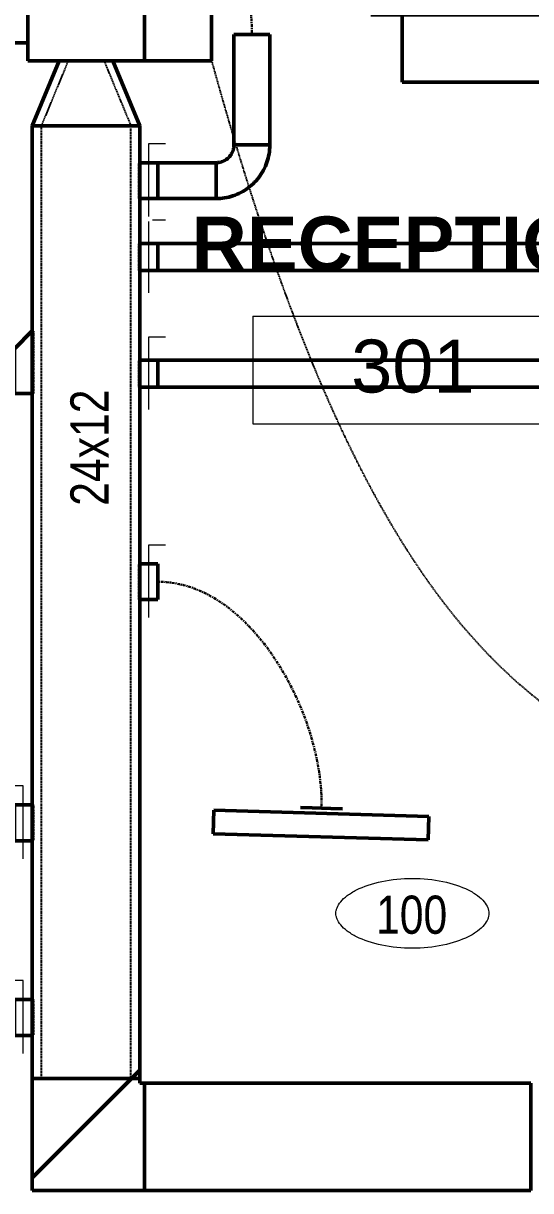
# Model space of a CAD drawing. Header units: inches. Extents: x 12453 to 15257, y -272 to 1517.
# Drawn here: x 13855.5 to 13968.7, y 232 to 492.3 of the extents above; entities that cross this region are included whole.
import ezdxf

# ---------------------------------------------------------------- set-up
doc = ezdxf.new("R2010")
doc.units = ezdxf.units.IN
doc.header["$MEASUREMENT"] = 0
for name, pattern in [('_ Hidden  _below_ behind_ beyond_', [0.09375, 0.0625, -0.03125]), ('Center', [1.2499999999999996, 0.2499999999999999, -0.1874999999999999, 0.625, -0.1874999999999999]), ('Dash', [0.25, 0.125, -0.125]), ('Hidden 1_16_', [0.09374999999999999, 0.06249999999999999, -0.03124999999999999]), ('Hidden 1_32_', [0.0625, 0.03125, -0.03125])]:
    doc.linetypes.add(name, pattern=pattern)
for name, color, linetype, lineweight in [('A-AREA-IDEN', 2, 'Continuous', 20), ('A-DETL', 90, 'Continuous', 9), ('A-DETL-DEMO', 6, 'Continuous', 18), ('M-EQPM', 50, 'Continuous', 18), ('M-EQPM-HDLN', 50, 'Continuous', 18), ('M-HVAC-CDFF', 50, 'Continuous', 50), ('M-HVAC-CDFF-IDEN', 2, 'Continuous', 20), ('M-HVAC-DUCT', 70, 'Continuous', 18), ('M-HVAC-DUCT-CNTR', 70, 'Continuous', 18), ('M-HVAC-DUCT-IDEN', 70, 'Continuous', 20)]:
    doc.layers.add(name, color=color, linetype=linetype, lineweight=lineweight)
doc.styles.add('Arial', font='arial.ttf', dxfattribs={"height": 11.80239520958082})
doc.styles.add('Arial_B', font='arialbd.ttf', dxfattribs={"height": 12.17707442258339})
doc.styles.add('Swis721 BT', font='swiss.ttf', dxfattribs={"width": 0.8, "height": 8.514637904468403})

# ---------------------------------------------------------------- blocks, each defined once
blk = doc.blocks.new('Nailor D35SST 5-12 - Nailor D35SST 5-12-3221201-3RD FLOOR PLAN - NEW')
at = {"layer": 'M-EQPM', "lineweight": 50}
for p, q in [((-27.99999999999975, -13.50000000000023), (-27.99999999999975, 20.49999999999978)), ((-12.99999999999975, 20.49999999999978), (-27.99999999999975, 20.49999999999978)), ((-12.99999999999975, 20.49999999999978), (-12.99999999999975, -13.50000000000023)), ((13.00000000000025, 20.49999999999966), (-12.99999999999975, 20.49999999999966)), ((-12.99999999999975, 20.49999999999966), (-12.99999999999975, -20.50000000000033)), ((13.00000000000025, -20.50000000000033), (13.00000000000025, 20.49999999999966)), ((19.00000000000031, 16.49999999999967), (13.00000000000031, 16.49999999999967)), ((19.00000000000031, -1.50000000000033), (19.00000000000031, 16.49999999999967)), ((13.00000000000031, -1.50000000000033), (19.00000000000031, -1.50000000000033)), ((19.00000000000028, -1.500000000000333), (13.00000000000028, -1.500000000000333)), ((19.00000000000028, -19.50000000000033), (19.00000000000028, -1.500000000000333)), ((-27.99999999999975, -13.50000000000023), (-12.99999999999975, -13.50000000000023)), ((-12.99999999999975, -20.50000000000033), (13.00000000000025, -20.50000000000033)), ((-6.00000000001637, -20.50000000000079), (-6.00000000001637, -24.50000000000091)), ((5.999999999984992, -24.50000000000056), (5.999999999984992, -20.50000000000045)), ((13.00000000000028, -19.50000000000033), (19.00000000000028, -19.50000000000033)), ((6.000000000000245, -24.50000000000033), (-5.999999999999753, -24.50000000000033))]:
    blk.add_line(p, q, dxfattribs=at)
at = {"layer": 'M-EQPM-HDLN', "linetype": 'Dash', "lineweight": 9}
for p, q in [((19.00000000000031, 16.49999999999967), (55.00000000000028, 16.49999999999967)), ((55.00000000000028, 16.49999999999967), (55.00000000000028, -19.50000000000033)), ((55.00000000000028, -19.50000000000033), (19.00000000000028, -19.50000000000033))]:
    blk.add_line(p, q, dxfattribs=at)
blk = doc.blocks.new('Rectangular Transition - Angle - 45 Degree-2782416-3RD FLOOR PLAN - NEW')
at = {"layer": 'M-HVAC-DUCT', "lineweight": 50}
for p, q in [((2.979831821830342e-13, 5.999999999999702), (14.48528137423889, 11.99999999999997)), ((14.48528137423889, 11.99999999999997), (14.48528137423889, -12.00000000000004)), ((14.48528137423889, -12.00000000000004), (2.98427949019242e-13, -6.000000000000298))]:
    blk.add_line(p, q, dxfattribs=at)
blk = doc.blocks.new('Rectangular Elbow - Mitered - Standard-2782460-3RD FLOOR PLAN - NEW')
at = {"layer": 'M-HVAC-DUCT', "lineweight": 50}
for p, q in [((-12.99999999999975, -12.00000000000033), (-12.99999999999975, 11.99999999999967)), ((-12.99999999999975, 11.99999999999967), (-12.00000000000033, 11.99999999999967)), ((11.99999999999967, 12.99999999999967), (-12.00000000000033, 12.99999999999967)), ((-12.00000000000033, 12.99999999999967), (-12.00000000000033, 11.99999999999967)), ((11.99999999999967, -12.00000000000033), (11.99999999999967, 12.99999999999967)), ((11.99999999999967, -12.00000000000033), (-12.99999999999975, -12.00000000000033))]:
    blk.add_line(p, q, dxfattribs=at)
blk = doc.blocks.new('Plenum Slot Supply _TBD_ - 8_ RD INLET - TBDI _48_ Plenum_-2995596-3RD FLOOR PLAN - NEW')
at = {"layer": 'M-HVAC-CDFF'}
for p, q in [((24.00000000000034, 2.625000000006843), (-23.99999999999965, 2.625000000006843)), ((-23.99999999999965, 2.625000000006843), (-23.99999999999965, -2.624999999993161)), ((24.00000000000034, -2.624999999993161), (24.00000000000034, 2.625000000006843)), ((-23.99999999999965, -2.624999999993161), (24.00000000000034, -2.624999999993161)), ((-4.687499999999659, -3.750000000000286), (-2.062499999999699, -3.75000000000025)), ((-2.062499999999653, -3.75000000000025), (2.062500000000353, -3.75000000000025)), ((2.062500000000319, -3.75000000000025), (4.687500000000342, -3.750000000000286))]:
    blk.add_line(p, q, dxfattribs=at)
blk = doc.blocks.new('Round Elbow - 1 D-2781238-3RD FLOOR PLAN - NEW')
at = {"layer": 'M-HVAC-DUCT', "lineweight": 50}
for p, q in [((-3.999999999999722, 7.999999999999662), (2.350308128410866e-13, 7.999999999999654)), ((2.38583526519887e-13, 7.999999999999654), (4.000000000000264, 7.999999999999648)), ((-7.999999999999737, -3.332660672375675e-13), (-7.999999999999739, 3.999999999999649)), ((-7.999999999999736, -4.000000000000337), (-7.999999999999737, -3.36818780916368e-13))]:
    blk.add_line(p, q, dxfattribs=at)
at = {"layer": 'M-HVAC-DUCT', "lineweight": 50, "flags": 128}
for points in [[(-3.999999999998408, 7.999999999985902), (-4.003199573354492, 7.840042663240182), (-4.012793174787929, 7.680341224108814), (-4.028765456582959, 7.521151170831216), (-4.051090866495826, 7.362727173528582), (-4.079733688633438, 7.205322676805735), (-4.114648100590215, 7.049189494277925), (-4.155778246755289, 6.89457740572925), (-4.203058327668656, 6.741733757522069), (-4.256412705286606, 6.590903066886312), (-4.31575602398692, 6.442326630751722), (-4.380993347118419, 6.296242139721925), (-4.452020308881173, 6.152883297820607), (-4.528723281287738, 6.012479448611429), (-4.610979555944652, 5.87525520830286), (-4.698657540359533, 5.741430106405459), (-4.791616968461198, 5.611218234536408), (-4.889709124994623, 5.4848279039129), (-4.992777083434702, 5.362461312100549), (-5.100655957034745, 5.244314219544775), (-5.213173162609677, 5.130575636388584), (-5.330148696633045, 5.021427520103315), (-5.451395423203961, 4.917044484390771), (-5.576719373424566, 4.817593519841011), (-5.705920055708474, 4.723233726782381), (-5.838790776525854, 4.634116060754876), (-5.975118971067217, 4.550383091013372), (-6.114686543303434, 4.47216877244682), (-6.25727021489149, 4.399598231280378), (-6.402641882373302, 4.332787564898807), (-6.550568982091533, 4.271843656117198), (-6.700814862243134, 4.21686400218823), (-6.853139161470664, 4.167936558829751), (-7.007298193388919, 4.125139599512749), (-7.163045336432616, 4.088541590245767), (-7.320131428397416, 4.058201080033085), (-7.478305165045867, 4.034166607219503), (-7.637313502141182, 4.016476621836317), (-7.796902060264073, 4.005159424083558), (-7.9568155317653, 4.00023311906716), (-7.999999999998351, 3.999999999986812)], [(-7.999999999998351, -4.000000000012732), (-7.520127989758804, -3.990401279944308), (-7.041023672368282, -3.961620475644849), (-6.563453512531225, -3.913703630259078), (-6.088181520627244, -3.846727400520649), (-5.615968030457508, -3.760798934108152), (-5.147568482872713, -3.656055698239015), (-4.683732217228907, -3.532665259742771), (-4.225201272604976, -3.390825017002498), (-3.772709200697193, -3.23076188414916), (-3.326979892294616, -3.052731928047705), (-2.88872641920625, -2.857019958652017), (-2.458649893500592, -2.643939073364435), (-2.037438345873397, -2.413830156146104), (-1.625765624947689, -2.167061332173489), (-1.224290319257875, -1.904027378929186), (-0.8336547036495289, -1.625149094624703), (-0.4544837117767883, -1.330872625024767), (-0.08738393634058637, -1.021668749704531), (0.2670573413282681, -0.6980321289047423), (0.6082730907959898, -0.3604805121799472), (0.9357174396519666, -0.009553910108479611), (1.248866546789259, 0.3541862696042699), (1.547219440438027, 0.7301581202650594), (1.830298819613574, 1.117760167116103), (2.09765181769643, 1.516372329569094), (2.348850726921625, 1.925356913193354), (2.58349368262094, 2.344059629901494), (2.801205306119754, 2.771810644665492), (3.001637305262931, 3.207925647111096), (3.184469031608443, 3.651706946266131), (3.349407993396027, 4.102444586720593), (3.49619032347249, 4.559417484403183), (3.624581201420937, 5.021894580158459), (3.734375229225463, 5.489136009289722), (3.825396759863167, 5.96039428518361), (3.897500178301868, 6.434915495128279), (3.9505701344533, 6.911940506413884), (3.984521727708681, 7.390706180783581), (3.999300642761284, 7.870446595288285), (4.000000000001648, 7.999999999985902)]]:
    blk.add_lwpolyline(points, dxfattribs=at)
blk = doc.blocks.new('Round Takeoff - Standard w_ VD-V214-3RD FLOOR PLAN - NEW')
at = {"layer": 'A-DETL-DEMO', "linetype": 'Hidden 1_16_', "lineweight": 30}
for p, q in [((-0.2400000000038744, 4.000000000010004), (-3.41060513164848e-12, 4.000000000010004)), ((-0.2399999999998057, 4.000000000000414), (-0.2399999999997924, 3.325186224399847e-13)), ((-0.2399999999998057, 3.299486289839078e-13), (-0.2399999999997924, -3.999999999999702)), ((-4.092726157978176e-12, -3.99999999998954), (-0.2400000000038744, -3.99999999998954))]:
    blk.add_line(p, q, dxfattribs=at)
at = {"layer": 'M-HVAC-DUCT'}
for p, q in [((2.003420426543702, 8.25000000000033), (5.753420426543704, 8.250000000000343)), ((2.003420426543728, -7.999999999999659), (2.003420426543702, 8.250000000000332))]:
    blk.add_line(p, q, dxfattribs=at)
at = {"layer": 'M-HVAC-DUCT', "lineweight": 50}
for p, q in [((-2.728484105318784e-12, 4.000000000010686), (3.999999999995679, 4.000000000010686)), ((4.000000000000305, 2.9890503392581e-13), (4.000000000000294, 4.000000000000406)), ((4.000000000000305, -3.999999999999709), (4.000000000000294, 2.963350404697327e-13)), ((3.999999999996362, -3.99999999998954), (-4.092726157978176e-12, -3.99999999998954))]:
    blk.add_line(p, q, dxfattribs=at)
blk = doc.blocks.new('Round Takeoff - Standard w_ VD-V221-3RD FLOOR PLAN - NEW')
at = {"layer": 'A-DETL-DEMO', "linetype": 'Hidden 1_16_', "lineweight": 30}
for p, q in [((-0.2399999999997817, 4.000000000012732), (3.41060513164848e-13, 4.000000000012732)), ((-0.2399999999996937, 3.999999999999702), (-0.2399999999997071, -3.040999157929865e-13)), ((-0.2399999999996937, -3.066699092490638e-13), (-0.2399999999997071, -4.000000000000414)), ((3.41060513164848e-13, -3.999999999988176), (-0.2399999999997817, -3.999999999988176))]:
    blk.add_line(p, q, dxfattribs=at)
at = {"layer": 'M-HVAC-DUCT'}
for p, q in [((2.003420426543728, 7.999999999999659), (2.003420426543702, -8.250000000000332)), ((2.003420426543702, -8.25000000000033), (5.753420426543704, -8.250000000000343))]:
    blk.add_line(p, q, dxfattribs=at)
at = {"layer": 'M-HVAC-DUCT', "lineweight": 50}
for p, q in [((3.41060513164848e-13, 4.000000000012732), (4.000000000000454, 4.000000000012732)), ((4.000000000000283, -3.221837536606543e-13), (4.000000000000294, 3.999999999999709)), ((4.000000000000283, -4.000000000000406), (4.000000000000294, -3.247537471167313e-13)), ((4.000000000000454, -3.999999999988176), (3.41060513164848e-13, -3.999999999988176))]:
    blk.add_line(p, q, dxfattribs=at)
blk = doc.blocks.new('Round Takeoff - Standard w_ VD-V224-3RD FLOOR PLAN - NEW')
at = {"layer": 'A-DETL-DEMO', "linetype": 'Hidden 1_16_', "lineweight": 30}
for p, q in [((-0.2399999999861393, 2.999999999999658), (1.227817847393453e-11, 2.999999999999658)), ((-0.239999999999697, 2.999999999999691), (-0.2399999999997071, -3.557670354951694e-13)), ((-0.239999999999697, -4.372933692849395e-13), (-0.2399999999997071, -3.000000000000413)), ((1.227817847393453e-11, -3.000000000000682), (-0.2399999999861393, -3.000000000000682))]:
    blk.add_line(p, q, dxfattribs=at)
at = {"layer": 'M-HVAC-DUCT'}
for p, q in [((2.003420426543728, 7.999999999999659), (2.003420426543702, -8.250000000000332)), ((2.003420426543702, -8.25000000000033), (5.753420426543704, -8.250000000000343))]:
    blk.add_line(p, q, dxfattribs=at)
at = {"layer": 'M-HVAC-DUCT', "lineweight": 50}
for p, q in [((1.227817847393453e-11, 2.999999999999658), (4.000000000012732, 2.999999999999658)), ((4.000000000000286, -3.673886950651068e-13), (4.000000000000294, 2.999999999999699)), ((4.000000000000286, -3.000000000000405), (4.000000000000294, -4.489150288548767e-13)), ((4.000000000012732, -3.000000000000682), (1.227817847393453e-11, -3.000000000000682))]:
    blk.add_line(p, q, dxfattribs=at)
blk = doc.blocks.new('Nailor D35SST 3-10 - Nailor D35SST 3-10-3185913-3RD FLOOR PLAN - NEW')
at = {"layer": 'A-DETL-DEMO', "linetype": 'Hidden 1_16_', "lineweight": 30}
for p, q in [((51.00000000000023, 2.625000000000836), (51.00000000000023, 18.37500000000043)), ((51.00000000000023, -15.3749999999998), (51.00000000000023, 0.3750000000010764))]:
    blk.add_line(p, q, dxfattribs=at)
at = {"layer": 'M-EQPM', "lineweight": 50}
for p, q in [((-4.999999999999203, 24.49999999998726), (-4.999999999999203, 20.49999999998681)), ((-4.999999999999753, 24.50000000000033), (5.000000000000246, 24.50000000000033)), ((5.000000000000568, 20.49999999998681), (5.000000000000568, 24.49999999998726)), ((9.000000000000245, 20.50000000000033), (-8.999999999999753, 20.50000000000033)), ((-8.999999999999753, 20.50000000000033), (-8.999999999999753, -20.49999999999967)), ((9.000000000000245, -20.49999999999967), (9.000000000000245, 20.50000000000033)), ((15.00000000000025, 19.50000000000032), (9.000000000000243, 19.50000000000032)), ((15.00000000000025, 1.50000000000032), (15.00000000000025, 19.50000000000032)), ((-23.99999999999975, -20.49999999999977), (-23.99999999999975, 13.50000000000025)), ((-8.999999999999753, 13.50000000000025), (-23.99999999999975, 13.50000000000025)), ((-8.999999999999753, 13.50000000000025), (-8.999999999999753, -20.49999999999977)), ((15.00000000000028, 1.50000000000032), (9.000000000000274, 1.50000000000032)), ((9.000000000000243, 1.50000000000032), (15.00000000000025, 1.50000000000032)), ((15.00000000000028, -16.49999999999968), (15.00000000000028, 1.50000000000032)), ((9.000000000000274, -16.49999999999968), (15.00000000000028, -16.49999999999968)), ((-23.99999999999975, -20.49999999999977), (-8.999999999999753, -20.49999999999977)), ((-8.999999999999753, -20.49999999999967), (9.000000000000245, -20.49999999999967))]:
    blk.add_line(p, q, dxfattribs=at)
at = {"layer": 'M-EQPM-HDLN', "linetype": 'Dash', "lineweight": 9}
for p, q in [((48.54875386616201, 19.50000000000032), (15.00000000000024, 19.50000000000032)), ((15.00000000000028, -16.49999999999968), (48.54875386616169, -16.49999999999968))]:
    blk.add_line(p, q, dxfattribs=at)
blk = doc.blocks.new('Round Takeoff - Standard w_ VD-V196-3RD FLOOR PLAN - NEW')
at = {"layer": 'A-DETL-DEMO', "linetype": 'Hidden 1_16_', "lineweight": 30}
for p, q in [((-0.2399999999875035, 2.999999999999317), (1.227817847393453e-11, 2.999999999999317)), ((-0.239999999999697, 2.999999999999691), (-0.2399999999997071, -3.557670354951694e-13)), ((-0.239999999999697, -4.372933692849395e-13), (-0.2399999999997071, -3.000000000000413)), ((1.227817847393453e-11, -3.000000000001023), (-0.2399999999875035, -3.000000000001023))]:
    blk.add_line(p, q, dxfattribs=at)
at = {"layer": 'M-HVAC-DUCT'}
for p, q in [((2.003420426543728, 7.999999999999659), (2.003420426543703, -7.889737047044384)), ((2.819467448576313, -8.250000000000334), (5.753420426543704, -8.250000000000343))]:
    blk.add_line(p, q, dxfattribs=at)
at = {"layer": 'M-HVAC-DUCT', "lineweight": 50}
for p, q in [((1.227817847393453e-11, 2.999999999999317), (4.000000000012732, 2.999999999999317)), ((4.000000000000286, -3.673886950651068e-13), (4.000000000000294, 2.999999999999699)), ((4.000000000000286, -3.000000000000405), (4.000000000000294, -4.489150288548767e-13)), ((4.000000000012732, -3.000000000001023), (1.227817847393453e-11, -3.000000000001023))]:
    blk.add_line(p, q, dxfattribs=at)
blk = doc.blocks.new('Rectangular Tap - Beveled - Standard-3188538-3RD FLOOR PLAN - NEW')
at = {"layer": 'A-DETL-DEMO', "linetype": 'Hidden 1_16_', "lineweight": 30}
for p, q in [((-0.2399999999997391, -4.999999999999718), (-0.2399999999997838, 9.00000000000029)), ((-0.239999999999755, 9.00000000000029), (2.451372438372345e-13, 9.00000000000029)), ((-0.001953125002951194, -4.999999999999718), (-0.239999999999755, -4.999999999999718))]:
    blk.add_line(p, q, dxfattribs=at)
at = {"layer": 'M-HVAC-DUCT', "lineweight": 50}
for p, q in [((4.000000000000206, 5.00000000000028), (6.994405055138485e-13, 9.00000000000029)), ((4.000000000000205, -4.999999999999718), (4.000000000000205, 5.00000000000028)), ((4.000000000000205, -4.999999999999718), (-2.801758824944045e-12, -4.999999999999718))]:
    blk.add_line(p, q, dxfattribs=at)
blk = doc.blocks.new('Diffuser Tag - Diffuser Tag _GPI_ - Airflow Only-1174567-3RD FLOOR PLAN - NEW')
at = {"layer": 'M-HVAC-CDFF-IDEN'}
for points, knots in [([(-0.2733821722393264, 8.234832660405194e-16), (-0.2733821722393264, 0.002120544972881543), (-0.2729835601545574, 0.00647847487141492), (-0.2703405630587479, 0.01531469710434119), (-0.2634260964460383, 0.02693955562540351), (-0.248144382122115, 0.04138758304565707), (-0.219066139123674, 0.05918199625253466), (-0.1685048339180955, 0.07621826088950157), (-0.09564779723932655, 0.0834729008052498), (-0.02279076056055762, 0.07621826088950127), (0.02777054464502081, 0.05918199625253412), (0.05684878764346215, 0.04138758304565641), (0.07213050196738555, 0.02693955562540276), (0.07904496858009517, 0.01531469710434035), (0.0816879656759046, 0.006478474871414024), (0.08208657776067356, 0.00212054497288066), (0.0820865777606736, -5.985621849243556e-17)], [-2.186510674934082e-15, -2.186510674934082e-15, -2.186510674934082e-15, -2.186510674934082e-15, 0.09817477042467884, 0.1963495408493599, 0.3926990816987219, 0.589048622548084, 0.7853981633974461, 1.17809724509617, 1.570796326794894, 1.963495408493618, 2.356194490192343, 2.552544031041704, 2.748893571891067, 2.945243112740429, 3.04341788316511, 3.141592653589791, 3.141592653589791, 3.141592653589791, 3.141592653589791]), ([(0.0820865777606736, -3.244976466198412e-18), (0.0820865777606736, -0.002120544972880719), (0.08168796567590463, -0.0064784748714141), (0.07904496858009527, -0.01531469710434032), (0.07213050196738575, -0.02693955562540273), (0.05684878764346234, -0.04138758304565628), (0.02777054464502117, -0.05918199625253387), (-0.02279076056055731, -0.07621826088950084), (-0.09564779723932616, -0.08347290080524901), (-0.1685048339180951, -0.07621826088950065), (-0.2190661391236737, -0.0591819962525334), (-0.248144382122115, -0.04138758304565567), (-0.2634260964460383, -0.02693955562540207), (-0.270340563058748, -0.01531469710433957), (-0.2729835601545574, -0.006478474871413342), (-0.2733821722393264, -0.002120544972879948), (-0.2733821722393264, 7.731000999696823e-16)], [3.14159265358979, 3.14159265358979, 3.14159265358979, 3.14159265358979, 3.239767424014471, 3.337942194439152, 3.534291735288514, 3.730641276137876, 3.926990816987239, 4.319689898685963, 4.712388980384687, 5.105088062083411, 5.497787143782135, 5.694136684631498, 5.89048622548086, 6.086835766330221, 6.185010536754902, 6.283185307179584, 6.283185307179584, 6.283185307179584, 6.283185307179584])]:
    blk.add_open_spline(points, degree=3, knots=knots, dxfattribs=at)
blk = doc.blocks.new('Room Tag - Room Tag-84095-3RD FLOOR PLAN - NEW')
at = {"layer": 'A-AREA-IDEN'}
for p, q in [((-0.3749999999999999, -0.06249999999999998), (-0.3749999999999999, -0.3124999999999999)), ((-0.3749999999999999, -0.06249999999999998), (0.3749999999999999, -0.06249999999999998)), ((0.3749999999999999, -0.06249999999999998), (0.3749999999999999, -0.3124999999999999)), ((-0.3749999999999999, -0.3124999999999999), (0.3749999999999999, -0.3124999999999999))]:
    blk.add_line(p, q, dxfattribs=at)

msp = doc.modelspace()

# ---------------------------------------------------------------- linework, layer by layer
at = {"layer": 'A-DETL', "lineweight": 50}
msp.add_line((13857.51082441526, 234.8669101117746), (13881.51082441526, 258.8669101117745), dxfattribs=at)
at = {"layer": 'A-DETL', "linetype": '_ Hidden  _below_ behind_ beyond_', "lineweight": 25}
msp.add_open_spline([(13897.51082441526, 483.9192682174777), (13931.18464812475, 361.8460461160315), (13990.68124772956, 320.6960498528812), (14064.38435695493, 304.1280539594989), (14106.65801480653, 281.0134936426117)], degree=3, knots=[0, 0, 0, 0, 9.46166947045821, 16.21934348139409, 16.21934348139409, 16.21934348139409, 16.21934348139409], dxfattribs=at)
at = {"layer": 'M-HVAC-DUCT', "lineweight": 50}
for p, q in [((13902.51082441527, 489.8063649916647), (13902.51082441527, 465.2191546350757)), ((13902.51082441526, 489.8063649916642), (13910.51082441526, 489.8063649916642)), ((13910.51082441527, 465.2191546350757), (13910.51082441527, 489.8063649916647)), ((13857.51082441526, 469.4339868432396), (13881.51082441526, 469.4339868432396)), ((13857.51082441526, 257.0302374254863), (13857.51082441526, 469.4339868432396)), ((13881.51082441526, 257.0302374254863), (13881.51082441526, 469.4339868432396)), ((13910.51082441526, 465.2191546350753), (13902.51082441526, 465.2191546350753)), ((13898.51082441527, 461.2191546350769), (13885.51082441527, 461.2191546350769)), ((13885.51082441526, 453.2191546350764), (13885.51082441526, 461.2191546350764)), ((13898.51082441526, 461.2191546350764), (13898.51082441526, 453.2191546350764)), ((13885.51082441527, 453.219154635077), (13898.51082441527, 453.219154635077)), ((14064.5012980583, 443.2044175880321), (13885.51082441527, 443.2044175880321)), ((13885.51082441526, 437.2044175880318), (13885.51082441526, 443.2044175880318)), ((13885.51082441527, 437.2044175880321), (14064.5012980583, 437.2044175880321)), ((14039.34985024838, 417.1631607561738), (13885.51082441527, 417.1631607561738)), ((13885.51082441526, 411.1631607561735), (13885.51082441526, 417.1631607561735)), ((13885.51082441527, 411.1631607561738), (14039.34985024838, 411.1631607561738)), ((13881.51082441526, 257.0302374254863), (13857.51082441526, 257.0302374254863)), ((13882.51082441526, 232.0302374254869), (13882.51082441526, 256.0302374254869)), ((13968.70388303331, 256.0302374254869), (13882.51082441526, 256.0302374254869)), ((13968.70388303331, 256.0302374254869), (13968.70388303331, 232.0302374254869)), ((13968.70388303331, 232.0302374254869), (13882.51082441526, 232.0302374254869))]:
    msp.add_line(p, q, dxfattribs=at)
at = {"layer": 'M-HVAC-DUCT', "linetype": 'Hidden 1_32_', "lineweight": 25}
for p, q in [((13865.51082441526, 483.9192682174781), (13859.51082441526, 469.4339868432396)), ((13873.51082441526, 483.9192682174781), (13879.51082441526, 469.4339868432396)), ((13859.51082441526, 469.4339868432396), (13859.51082441526, 257.0302374254863)), ((13879.51082441526, 257.0302374254863), (13879.51082441526, 469.4339868432396))]:
    msp.add_line(p, q, dxfattribs=at)
at = {"layer": 'M-HVAC-DUCT-CNTR', "linetype": 'Center', "lineweight": 30}
for points in [[(13906.51082441526, 489.8063649916642), (13906.51082441526, 492.6097569837132), (13906.25751070447, 495.7921372231808), (13905.83021360437, 499.1660817633452)], [(13922.03544191724, 317.2968926351096), (13922.63371805421, 338.1187653360802), (13906.34129049529, 367.8031018606814), (13885.51082441526, 367.8031018606813)]]:
    msp.add_open_spline(points, degree=3, dxfattribs=at)

# ---------------------------------------------------------------- block references
at = {"layer": 'A-AREA-IDEN', "xscale": 95.99999999999994, "yscale": 95.99999999999994, "zscale": 95.99999999999994}
msp.add_blockref('Room Tag - Room Tag-84095-3RD FLOOR PLAN - NEW', (13942.68645963618, 432.97012791069), dxfattribs=at)
at = {"layer": 'M-EQPM', "linetype": 'Hidden 1_16_', "lineweight": 30, "rotation": 89.9999999999999}
msp.add_blockref('Nailor D35SST 3-10 - Nailor D35SST 3-10-3185913-3RD FLOOR PLAN - NEW', (13953.5522031973, 503.180438520196), dxfattribs=at)
at = {"layer": 'M-EQPM', "lineweight": 50, "rotation": 180}
msp.add_blockref('Nailor D35SST 5-12 - Nailor D35SST 5-12-3221201-3RD FLOOR PLAN - NEW', (13869.51082441526, 504.4192682174775), dxfattribs=at)
at = {"layer": 'M-HVAC-CDFF', "extrusion": (0, 0, -1), "rotation": 181.6458302970434}
msp.add_blockref('Plenum Slot Supply _TBD_ - 8_ RD INLET - TBDI _48_ Plenum_-2995596-3RD FLOOR PLAN - NEW', (-13921.92773738941, 313.5484396562546), dxfattribs=at)
at = {"layer": 'M-HVAC-CDFF-IDEN', "xscale": 95.99999999999994, "yscale": 95.99999999999994, "zscale": 95.99999999999994}
msp.add_blockref('Diffuser Tag - Diffuser Tag _GPI_ - Airflow Only-1174567-3RD FLOOR PLAN - NEW', (13951.50079538296, 293.8585106844064), dxfattribs=at)
at = {"layer": 'M-HVAC-DUCT', "lineweight": 50, "rotation": 270}
for name, p in [('Rectangular Transition - Angle - 45 Degree-2782416-3RD FLOOR PLAN - NEW', (13869.51082441526, 483.9192682174786)), ('Rectangular Elbow - Mitered - Standard-2782460-3RD FLOOR PLAN - NEW', (13869.51082441526, 244.0302374254868))]:
    msp.add_blockref(name, p, dxfattribs=at)
at = {"layer": 'M-HVAC-DUCT', "linetype": 'Hidden 1_16_', "lineweight": 30, "extrusion": (0, 0, -1), "rotation": 180}
for name, p in [('Round Takeoff - Standard w_ VD-V221-3RD FLOOR PLAN - NEW', (-13881.51082441526, 457.2191546350753)), ('Round Takeoff - Standard w_ VD-V196-3RD FLOOR PLAN - NEW', (-13881.51082441526, 440.2044175880311)), ('Round Takeoff - Standard w_ VD-V224-3RD FLOOR PLAN - NEW', (-13881.51082441526, 414.1631607561783)), ('Round Takeoff - Standard w_ VD-V221-3RD FLOOR PLAN - NEW', (-13881.51082441526, 367.8031018606807))]:
    msp.add_blockref(name, p, dxfattribs=at)
at = {"layer": 'M-HVAC-DUCT', "lineweight": 50}
msp.add_blockref('Round Elbow - 1 D-2781238-3RD FLOOR PLAN - NEW', (13906.51082441526, 457.219154635076), dxfattribs=at)
at = {"layer": 'M-HVAC-DUCT', "linetype": 'Hidden 1_16_', "lineweight": 30, "extrusion": (0, 0, -1)}
for name, p in [('Rectangular Tap - Beveled - Standard-3188538-3RD FLOOR PLAN - NEW', (-13857.51082441526, 414.7263713761895)), ('Round Takeoff - Standard w_ VD-V214-3RD FLOOR PLAN - NEW', (-13857.51082441526, 314.0473234934595)), ('Round Takeoff - Standard w_ VD-V214-3RD FLOOR PLAN - NEW', (-13857.51082441526, 270.6448573111074))]:
    msp.add_blockref(name, p, dxfattribs=at)

# ---------------------------------------------------------------- texts
at = {"layer": 'A-AREA-IDEN', "lineweight": 9, "attachment_point": 2, "line_spacing_factor": 0.9385317878468562}
for s, insert, char_height, width, style in [('RECEPTION', (13942.69716730253, 449.2193133262897), 12.17707442258339, 115.0559999999999, 'Arial_B'), ('301', (13942.4111357137, 421.7770379226249), 11.80239520958082, 32.83199999999996, 'Arial')]:
    msp.add_mtext(s, dxfattribs=dict(at, insert=insert, char_height=char_height, width=width, style=style))
at = {"layer": 'M-HVAC-CDFF-IDEN', "lineweight": 9, "insert": (13942.14783546426, 297.8113802898653), "char_height": 8.514637904468403, "width": 18.79199999999998, "attachment_point": 2, "line_spacing_factor": 1.006669768884753, "style": 'Swis721 BT'}
msp.add_mtext('100', dxfattribs=at)
at = {"layer": 'M-HVAC-DUCT-IDEN', "lineweight": 9, "insert": (13866.00719488939, 397.679369227518), "char_height": 8.514637904468403, "width": 30.45599999999997, "attachment_point": 2, "rotation": 90, "line_spacing_factor": 1.006669768884753, "style": 'Swis721 BT'}
msp.add_mtext('24x12', dxfattribs=at)

doc.saveas('drawing.dxf')
